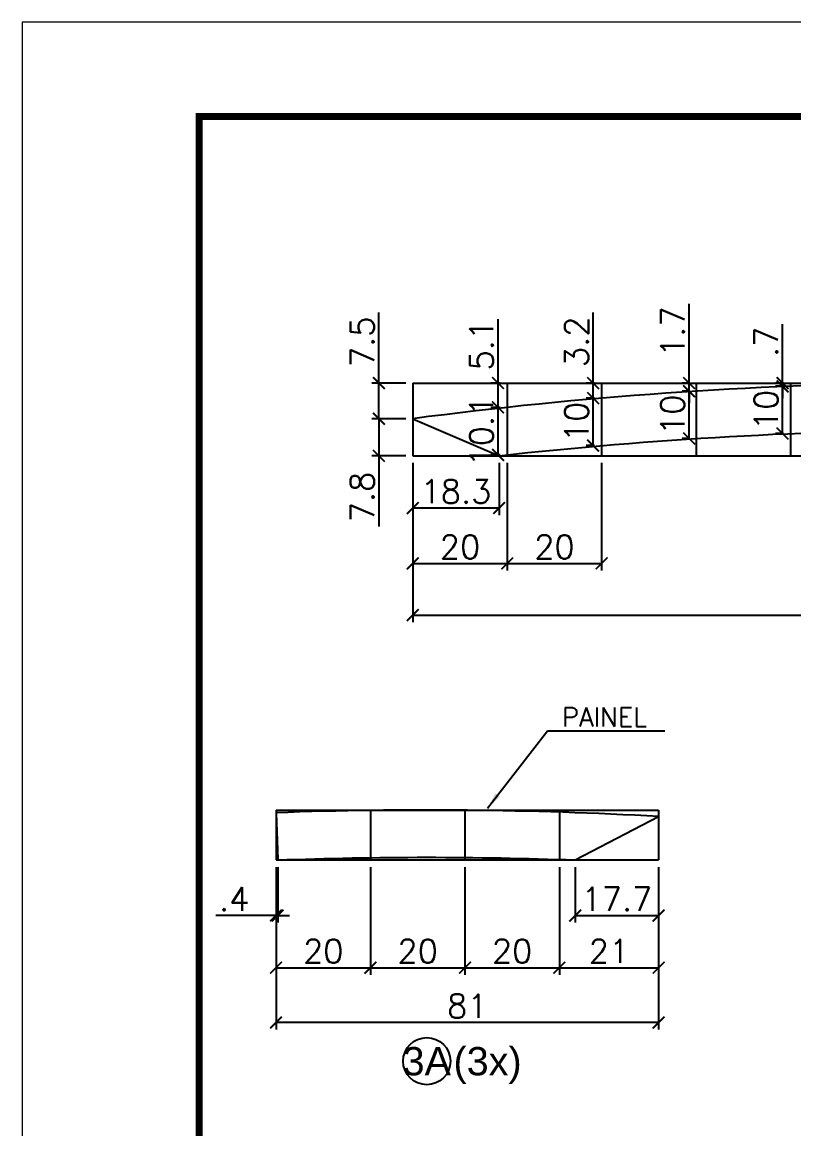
# Model space of a CAD drawing. Extents: x 3309 to 9563, y -2522 to 14608.
# Drawn here: x 8077.9 to 8404.7, y 7247.6 to 7716.4 of the extents above; entities that cross this region are included whole.
import ezdxf
from ezdxf.enums import TextEntityAlignment as Align

# ---------------------------------------------------------------- set-up
doc = ezdxf.new("R2010")
doc.units = 0
doc.header["$PDMODE"] = 35
doc.header["$PDSIZE"] = -10
doc.linetypes.add('DASHED', pattern=[0.75, 0.5, -0.25])
doc.layers.add('COTA', color=241, linetype='Continuous')
doc.layers.add('Romaneio', color=10, linetype='Continuous')
doc.layers.add('Folhas', color=255, linetype='Continuous', lineweight=9)
doc.layers.add('SARRAFO DE PRESSAO', color=251, linetype='DASHED', lineweight=9)
doc.styles.add('ARIAL', font='arial.ttf')
doc.styles.add('COTA TECNICA', font='techl___.ttf', dxfattribs={"height": 10})
doc.styles.add('Romans', font='romans.shx')
doc.dimstyles.new('Cota Seção (2x)', dxfattribs={"dimtxt": 10, "dimasz": 5, "dimexe": 3, "dimexo": 3, "dimgap": 2, "dimtad": 3, "dimdec": 1, "dimlfac": 0.5, "dimzin": 12, "dimdsep": 46, "dimtxsty": 'Romans', "dimblk": 'ARCHTICK', "dimcen": 0, "dimclrd": 4, "dimclre": 4, "dimclrt": 1, "dimadec": 1, "dimazin": 3, "dimtfac": 1, "dimtdec": 1, "dimtmove": 0, "dimatfit": 3, "dimldrblk": 'OBLIQUE', "dimfxl": 1, "dimtolj": 1, "dimtzin": 12, "dimarcsym": 0})
doc.dimstyles.new('PAINEL', dxfattribs={"dimtxt": 10, "dimasz": 3, "dimexe": 3, "dimexo": 3, "dimgap": 3, "dimtad": 1, "dimdec": 1, "dimzin": 12, "dimdsep": 46, "dimtxsty": 'COTA TECNICA', "dimblk1": 'OBLIQUE', "dimblk2": 'OBLIQUE', "dimsah": 1, "dimcen": 0.9, "dimclrd": 4, "dimclre": 4, "dimclrt": 240, "dimadec": 1, "dimazin": 3, "dimtfac": 1, "dimtdec": 1, "dimtmove": 0, "dimatfit": 3, "dimfxl": 1, "dimtolj": 1, "dimtzin": 12, "dimarcsym": 0})

# ---------------------------------------------------------------- blocks, each defined once
blk = doc.blocks.new('9999999999')
at = {"layer": 'Folhas'}
blk.add_lwpolyline([(98138.98, 34190.21), (99623.98, 34190.21), (99623.98, 35240.21), (98138.98, 35240.21)], close=True, dxfattribs=at)
at = {"layer": 'Folhas', "color": 30, "const_width": 3}
blk.add_lwpolyline([(98213.98, 34230.21), (99583.98, 34230.21), (99583.98, 35200.21), (98213.98, 35200.21)], close=True, dxfattribs=at)
blk = doc.blocks.new('_ArchTick')
at = {"color": 0, "linetype": 'ByBlock', "const_width": 0.15}
blk.add_lwpolyline([(-0.5, -0.5), (0.5, 0.5)], dxfattribs=at)
blk = doc.blocks.new('*D1742')
at = {"layer": 'COTA', "color": 4, "lineweight": -2, "transparency": 16777216}
for p, q in [((8243.31, 7529.73), (8243.31, 7462.25)), ((8673.02, 7529.73), (8673.02, 7462.25)), ((8243.31, 7465.25), (8673.02, 7465.25))]:
    blk.add_line(p, q, dxfattribs=at)
at = {"layer": 'Defpoints', "color": 0, "transparency": 16777216}
for p in [(8243.31, 7532.73), (8673.02, 7532.73), (8673.02, 7465.25)]:
    blk.add_point(p, dxfattribs=at)
at = {"layer": 'COTA', "color": 4, "lineweight": -2, "transparency": 16777216, "xscale": 5, "yscale": 5, "zscale": 5, "rotation": 180}
blk.add_blockref('_ArchTick', (8243.31, 7465.25), dxfattribs=at)
at = {"layer": 'COTA', "color": 4, "lineweight": -2, "transparency": 16777216, "xscale": 5, "yscale": 5, "zscale": 5}
blk.add_blockref('_ArchTick', (8673.02, 7465.25), dxfattribs=at)
at = {"layer": 'COTA', "color": 1, "transparency": 16777216, "insert": (8458.17, 7472.25), "char_height": 10, "attachment_point": 5, "style": 'Romans'}
blk.add_mtext('\\A1;214.9', dxfattribs=at)
blk = doc.blocks.new('_Oblique')
at = {"color": 0, "linetype": 'ByBlock', "lineweight": -2}
blk.add_line((-0.5, -0.5), (0.5, 0.5), dxfattribs=at)
blk = doc.blocks.new('*D1743')
at = {"layer": 'COTA', "color": 4, "lineweight": -2, "transparency": 16777216}
for p, q in [((8243.31, 7529.73), (8243.31, 7507.6)), ((8279.9, 7529.73), (8279.9, 7507.6)), ((8279.9, 7510.6), (8243.31, 7510.6))]:
    blk.add_line(p, q, dxfattribs=at)
at = {"layer": 'Defpoints', "color": 0, "transparency": 16777216}
for p in [(8243.31, 7532.73), (8279.9, 7532.73), (8243.31, 7510.6)]:
    blk.add_point(p, dxfattribs=at)
at = {"layer": 'COTA', "color": 4, "lineweight": -2, "transparency": 16777216, "xscale": 5, "yscale": 5, "zscale": 5, "rotation": 180}
blk.add_blockref('_ArchTick', (8243.31, 7510.6), dxfattribs=at)
at = {"layer": 'COTA', "color": 4, "lineweight": -2, "transparency": 16777216, "xscale": 5, "yscale": 5, "zscale": 5}
blk.add_blockref('_ArchTick', (8279.9, 7510.6), dxfattribs=at)
at = {"layer": 'COTA', "color": 1, "transparency": 16777216, "insert": (8261.6, 7517.6), "char_height": 10, "attachment_point": 5, "style": 'Romans'}
blk.add_mtext('\\A1;18.3', dxfattribs=at)
blk = doc.blocks.new('*D1744')
at = {"layer": 'COTA', "color": 4, "lineweight": -2, "transparency": 16777216}
for p, q in [((8243.31, 7529.73), (8243.31, 7484.14)), ((8283.31, 7529.73), (8283.31, 7484.14)), ((8243.31, 7487.14), (8283.31, 7487.14))]:
    blk.add_line(p, q, dxfattribs=at)
at = {"layer": 'Defpoints', "color": 0, "transparency": 16777216}
for p in [(8243.31, 7532.73), (8283.31, 7532.73), (8283.31, 7487.14)]:
    blk.add_point(p, dxfattribs=at)
at = {"layer": 'COTA', "color": 4, "lineweight": -2, "transparency": 16777216, "xscale": 5, "yscale": 5, "zscale": 5, "rotation": 180}
blk.add_blockref('_ArchTick', (8243.31, 7487.14), dxfattribs=at)
at = {"layer": 'COTA', "color": 4, "lineweight": -2, "transparency": 16777216, "xscale": 5, "yscale": 5, "zscale": 5}
blk.add_blockref('_ArchTick', (8283.31, 7487.14), dxfattribs=at)
at = {"layer": 'COTA', "color": 1, "transparency": 16777216, "insert": (8263.31, 7494.14), "char_height": 10, "attachment_point": 5, "style": 'Romans'}
blk.add_mtext('\\A1;20', dxfattribs=at)
blk = doc.blocks.new('*D1745')
at = {"layer": 'COTA', "color": 4, "lineweight": -2, "transparency": 16777216}
for p, q in [((8283.31, 7529.73), (8283.31, 7484.14)), ((8323.31, 7529.73), (8323.31, 7484.14)), ((8283.31, 7487.14), (8323.31, 7487.14))]:
    blk.add_line(p, q, dxfattribs=at)
at = {"layer": 'Defpoints', "color": 0, "transparency": 16777216}
for p in [(8283.31, 7532.73), (8323.31, 7532.73), (8323.31, 7487.14)]:
    blk.add_point(p, dxfattribs=at)
at = {"layer": 'COTA', "color": 4, "lineweight": -2, "transparency": 16777216, "xscale": 5, "yscale": 5, "zscale": 5, "rotation": 180}
blk.add_blockref('_ArchTick', (8283.31, 7487.14), dxfattribs=at)
at = {"layer": 'COTA', "color": 4, "lineweight": -2, "transparency": 16777216, "xscale": 5, "yscale": 5, "zscale": 5}
blk.add_blockref('_ArchTick', (8323.31, 7487.14), dxfattribs=at)
at = {"layer": 'COTA', "color": 1, "transparency": 16777216, "insert": (8303.31, 7494.14), "char_height": 10, "attachment_point": 5, "style": 'Romans'}
blk.add_mtext('\\A1;20', dxfattribs=at)
blk = doc.blocks.new('*D1749')
at = {"layer": 'COTA', "color": 4, "lineweight": -2, "transparency": 16777216}
for p, q in [((8240.31, 7548.43), (8225.94, 7548.43)), ((8228.94, 7548.43), (8228.94, 7532.73)), ((8240.31, 7532.73), (8225.94, 7532.73)), ((8228.94, 7532.73), (8228.94, 7502.78))]:
    blk.add_line(p, q, dxfattribs=at)
at = {"layer": 'Defpoints', "color": 0, "transparency": 16777216}
for p in [(8243.31, 7548.43), (8228.94, 7532.73), (8243.31, 7532.73)]:
    blk.add_point(p, dxfattribs=at)
at = {"layer": 'COTA', "color": 4, "lineweight": -2, "transparency": 16777216, "xscale": 5, "yscale": 5, "zscale": 5}
for p, rotation in [((8228.94, 7548.43), 90), ((8228.94, 7532.73), 270)]:
    blk.add_blockref('_ArchTick', p, dxfattribs=dict(at, rotation=rotation))
at = {"layer": 'COTA', "color": 1, "transparency": 16777216, "insert": (8221.94, 7515.26), "char_height": 10, "attachment_point": 5, "rotation": 90, "style": 'Romans'}
blk.add_mtext('\\A1;7.8', dxfattribs=at)
blk = doc.blocks.new('*D1750')
at = {"layer": 'COTA', "color": 4, "lineweight": -2, "transparency": 16777216}
for p, q in [((8228.94, 7563.52), (8228.94, 7593.48)), ((8240.31, 7563.52), (8225.94, 7563.52)), ((8228.94, 7548.43), (8228.94, 7563.52)), ((8240.31, 7548.43), (8225.94, 7548.43))]:
    blk.add_line(p, q, dxfattribs=at)
at = {"layer": 'Defpoints', "color": 0, "transparency": 16777216}
for p in [(8228.94, 7563.52), (8243.31, 7563.52), (8243.31, 7548.43)]:
    blk.add_point(p, dxfattribs=at)
at = {"layer": 'COTA', "color": 4, "lineweight": -2, "transparency": 16777216, "xscale": 5, "yscale": 5, "zscale": 5}
for p, rotation in [((8228.94, 7563.52), 90), ((8228.94, 7548.43), 270)]:
    blk.add_blockref('_ArchTick', p, dxfattribs=dict(at, rotation=rotation))
at = {"layer": 'COTA', "color": 1, "transparency": 16777216, "insert": (8221.94, 7581), "char_height": 10, "attachment_point": 5, "rotation": 90, "style": 'Romans'}
blk.add_mtext('\\A1;7.5', dxfattribs=at)
blk = doc.blocks.new('*D1751')
at = {"layer": 'COTA', "color": 4, "lineweight": -2, "transparency": 16777216}
for p, q in [((8280.31, 7553.23), (8276.41, 7553.23)), ((8279.41, 7533.11), (8279.41, 7553.23)), ((8280.31, 7533.11), (8276.41, 7533.11))]:
    blk.add_line(p, q, dxfattribs=at)
at = {"layer": 'Defpoints', "color": 0, "transparency": 16777216}
for p in [(8279.41, 7553.23), (8283.31, 7553.23), (8283.31, 7533.11)]:
    blk.add_point(p, dxfattribs=at)
at = {"layer": 'COTA', "color": 4, "lineweight": -2, "transparency": 16777216, "xscale": 5, "yscale": 5, "zscale": 5}
for p, rotation in [((8279.41, 7553.23), 90), ((8279.41, 7533.11), 270)]:
    blk.add_blockref('_ArchTick', p, dxfattribs=dict(at, rotation=rotation))
at = {"layer": 'COTA', "color": 1, "transparency": 16777216, "insert": (8272.41, 7543.17), "char_height": 10, "attachment_point": 5, "rotation": 90, "style": 'Romans'}
blk.add_mtext('\\A1;10.1', dxfattribs=at)
blk = doc.blocks.new('*D1752')
at = {"layer": 'COTA', "color": 4, "lineweight": -2, "transparency": 16777216}
for p, q in [((8279.41, 7563.52), (8279.41, 7590.62)), ((8280.31, 7563.52), (8276.41, 7563.52)), ((8279.41, 7553.23), (8279.41, 7563.52)), ((8280.31, 7553.23), (8276.41, 7553.23))]:
    blk.add_line(p, q, dxfattribs=at)
at = {"layer": 'Defpoints', "color": 0, "transparency": 16777216}
for p in [(8279.41, 7563.52), (8283.31, 7563.52), (8283.31, 7553.23)]:
    blk.add_point(p, dxfattribs=at)
at = {"layer": 'COTA', "color": 4, "lineweight": -2, "transparency": 16777216, "xscale": 5, "yscale": 5, "zscale": 5}
for p, rotation in [((8279.41, 7563.52), 90), ((8279.41, 7553.23), 270)]:
    blk.add_blockref('_ArchTick', p, dxfattribs=dict(at, rotation=rotation))
at = {"layer": 'COTA', "color": 1, "transparency": 16777216, "insert": (8272.41, 7579.57), "char_height": 10, "attachment_point": 5, "rotation": 90, "style": 'Romans'}
blk.add_mtext('\\A1;5.1', dxfattribs=at)
blk = doc.blocks.new('*D1753')
at = {"layer": 'COTA', "color": 4, "lineweight": -2, "transparency": 16777216}
for p, q in [((8320.31, 7557.11), (8316.7, 7557.11)), ((8319.7, 7537.03), (8319.7, 7557.11)), ((8320.31, 7537.03), (8316.7, 7537.03))]:
    blk.add_line(p, q, dxfattribs=at)
at = {"layer": 'Defpoints', "color": 0, "transparency": 16777216}
for p in [(8319.7, 7557.11), (8323.31, 7557.11), (8323.31, 7537.03)]:
    blk.add_point(p, dxfattribs=at)
at = {"layer": 'COTA', "color": 4, "lineweight": -2, "transparency": 16777216, "xscale": 5, "yscale": 5, "zscale": 5}
for p, rotation in [((8319.7, 7557.11), 90), ((8319.7, 7537.03), 270)]:
    blk.add_blockref('_ArchTick', p, dxfattribs=dict(at, rotation=rotation))
at = {"layer": 'COTA', "color": 1, "transparency": 16777216, "insert": (8312.7, 7547.07), "char_height": 10, "attachment_point": 5, "rotation": 90, "style": 'Romans'}
blk.add_mtext('\\A1;10', dxfattribs=at)
blk = doc.blocks.new('*D1754')
at = {"layer": 'COTA', "color": 4, "lineweight": -2, "transparency": 16777216}
for p, q in [((8319.7, 7563.52), (8319.7, 7593.48)), ((8320.31, 7563.52), (8316.7, 7563.52)), ((8319.7, 7557.11), (8319.7, 7563.52)), ((8320.31, 7557.11), (8316.7, 7557.11))]:
    blk.add_line(p, q, dxfattribs=at)
at = {"layer": 'Defpoints', "color": 0, "transparency": 16777216}
for p in [(8319.7, 7563.52), (8323.31, 7563.52), (8323.31, 7557.11)]:
    blk.add_point(p, dxfattribs=at)
at = {"layer": 'COTA', "color": 4, "lineweight": -2, "transparency": 16777216, "xscale": 5, "yscale": 5, "zscale": 5}
for p, rotation in [((8319.7, 7563.52), 90), ((8319.7, 7557.11), 270)]:
    blk.add_blockref('_ArchTick', p, dxfattribs=dict(at, rotation=rotation))
at = {"layer": 'COTA', "color": 1, "transparency": 16777216, "insert": (8312.7, 7581), "char_height": 10, "attachment_point": 5, "rotation": 90, "style": 'Romans'}
blk.add_mtext('\\A1;3.2', dxfattribs=at)
blk = doc.blocks.new('*D1755')
at = {"layer": 'COTA', "color": 4, "lineweight": -2, "transparency": 16777216}
for p, q in [((8360.31, 7560.08), (8357.34, 7560.08)), ((8360.34, 7540.04), (8360.34, 7560.08)), ((8360.31, 7540.04), (8357.34, 7540.04))]:
    blk.add_line(p, q, dxfattribs=at)
at = {"layer": 'Defpoints', "color": 0, "transparency": 16777216}
for p in [(8360.34, 7560.08), (8363.31, 7560.08), (8363.31, 7540.04)]:
    blk.add_point(p, dxfattribs=at)
at = {"layer": 'COTA', "color": 4, "lineweight": -2, "transparency": 16777216, "xscale": 5, "yscale": 5, "zscale": 5}
for p, rotation in [((8360.34, 7560.08), 90), ((8360.34, 7540.04), 270)]:
    blk.add_blockref('_ArchTick', p, dxfattribs=dict(at, rotation=rotation))
at = {"layer": 'COTA', "color": 1, "transparency": 16777216, "insert": (8353.34, 7550.06), "char_height": 10, "attachment_point": 5, "rotation": 90, "style": 'Romans'}
blk.add_mtext('\\A1;10', dxfattribs=at)
blk = doc.blocks.new('*D1756')
at = {"layer": 'COTA', "color": 4, "lineweight": -2, "transparency": 16777216}
for p, q in [((8360.34, 7563.52), (8360.34, 7597.05)), ((8360.31, 7563.52), (8357.34, 7563.52)), ((8360.34, 7560.08), (8360.34, 7563.52)), ((8360.31, 7560.08), (8357.34, 7560.08)), ((8360.34, 7560.08), (8360.34, 7555.08))]:
    blk.add_line(p, q, dxfattribs=at)
at = {"layer": 'Defpoints', "color": 0, "transparency": 16777216}
for p in [(8360.34, 7563.52), (8363.31, 7563.52), (8363.31, 7560.08)]:
    blk.add_point(p, dxfattribs=at)
at = {"layer": 'COTA', "color": 4, "lineweight": -2, "transparency": 16777216, "xscale": 5, "yscale": 5, "zscale": 5}
for p, rotation in [((8360.34, 7563.52), 270), ((8360.34, 7560.08), 90)]:
    blk.add_blockref('_ArchTick', p, dxfattribs=dict(at, rotation=rotation))
at = {"layer": 'COTA', "color": 1, "transparency": 16777216, "insert": (8353.34, 7585.29), "char_height": 10, "attachment_point": 5, "rotation": 90, "style": 'Romans'}
blk.add_mtext('\\A1;1.7', dxfattribs=at)
blk = doc.blocks.new('*D1757')
at = {"layer": 'COTA', "color": 4, "lineweight": -2, "transparency": 16777216}
for p, q in [((8400.31, 7562.15), (8396.92, 7562.15)), ((8399.92, 7542.13), (8399.92, 7562.15)), ((8400.31, 7542.13), (8396.92, 7542.13))]:
    blk.add_line(p, q, dxfattribs=at)
at = {"layer": 'Defpoints', "color": 0, "transparency": 16777216}
for p in [(8399.92, 7562.15), (8403.31, 7562.15), (8403.31, 7542.13)]:
    blk.add_point(p, dxfattribs=at)
at = {"layer": 'COTA', "color": 4, "lineweight": -2, "transparency": 16777216, "xscale": 5, "yscale": 5, "zscale": 5}
for p, rotation in [((8399.92, 7562.15), 90), ((8399.92, 7542.13), 270)]:
    blk.add_blockref('_ArchTick', p, dxfattribs=dict(at, rotation=rotation))
at = {"layer": 'COTA', "color": 1, "transparency": 16777216, "insert": (8392.92, 7552.14), "char_height": 10, "attachment_point": 5, "rotation": 90, "style": 'Romans'}
blk.add_mtext('\\A1;10', dxfattribs=at)
blk = doc.blocks.new('*D1758')
at = {"layer": 'COTA', "color": 4, "lineweight": -2, "transparency": 16777216}
for p, q in [((8399.92, 7563.52), (8399.92, 7588.48)), ((8400.31, 7563.52), (8396.92, 7563.52)), ((8400.31, 7562.15), (8396.92, 7562.15)), ((8399.92, 7562.15), (8399.92, 7563.52)), ((8399.92, 7562.15), (8399.92, 7557.15))]:
    blk.add_line(p, q, dxfattribs=at)
at = {"layer": 'Defpoints', "color": 0, "transparency": 16777216}
for p in [(8399.92, 7563.52), (8403.31, 7563.52), (8403.31, 7562.15)]:
    blk.add_point(p, dxfattribs=at)
at = {"layer": 'COTA', "color": 4, "lineweight": -2, "transparency": 16777216, "xscale": 5, "yscale": 5, "zscale": 5}
for p, rotation in [((8399.92, 7563.52), 270), ((8399.92, 7562.15), 90)]:
    blk.add_blockref('_ArchTick', p, dxfattribs=dict(at, rotation=rotation))
at = {"layer": 'COTA', "color": 1, "transparency": 16777216, "insert": (8392.92, 7581), "char_height": 10, "attachment_point": 5, "rotation": 90, "style": 'Romans'}
blk.add_mtext('\\A1;.7', dxfattribs=at)
blk = doc.blocks.new('*D1808')
at = {"layer": 'COTA', "color": 4, "lineweight": -2, "transparency": 16777216}
for p, q in [((8185.39, 7358.52), (8185.39, 7289.66)), ((8347.44, 7358.52), (8347.44, 7289.66)), ((8347.44, 7292.66), (8185.39, 7292.66))]:
    blk.add_line(p, q, dxfattribs=at)
at = {"layer": 'Defpoints', "color": 0, "transparency": 16777216}
for p in [(8185.39, 7361.52), (8347.44, 7361.52), (8185.39, 7292.66)]:
    blk.add_point(p, dxfattribs=at)
at = {"layer": 'COTA', "color": 4, "lineweight": -2, "transparency": 16777216, "xscale": 5, "yscale": 5, "zscale": 5, "rotation": 180}
blk.add_blockref('_ArchTick', (8185.39, 7292.66), dxfattribs=at)
at = {"layer": 'COTA', "color": 4, "lineweight": -2, "transparency": 16777216, "xscale": 5, "yscale": 5, "zscale": 5}
blk.add_blockref('_ArchTick', (8347.44, 7292.66), dxfattribs=at)
at = {"layer": 'COTA', "color": 1, "transparency": 16777216, "insert": (8266.41, 7299.66), "char_height": 10, "attachment_point": 5, "style": 'Romans'}
blk.add_mtext('\\A1;81', dxfattribs=at)
blk = doc.blocks.new('*D1809')
at = {"layer": 'COTA', "color": 4, "lineweight": -2, "transparency": 16777216}
for p, q in [((8185.39, 7358.52), (8185.39, 7334.98)), ((8186.11, 7358.52), (8186.11, 7334.98)), ((8185.39, 7337.98), (8159.97, 7337.98)), ((8186.11, 7337.98), (8185.39, 7337.98)), ((8186.11, 7337.98), (8191.11, 7337.98))]:
    blk.add_line(p, q, dxfattribs=at)
at = {"layer": 'Defpoints', "color": 0, "transparency": 16777216}
for p in [(8185.39, 7361.52), (8186.11, 7361.52), (8185.39, 7337.98)]:
    blk.add_point(p, dxfattribs=at)
at = {"layer": 'COTA', "color": 4, "lineweight": -2, "transparency": 16777216, "xscale": 5, "yscale": 5, "zscale": 5}
blk.add_blockref('_ArchTick', (8185.39, 7337.98), dxfattribs=at)
at = {"layer": 'COTA', "color": 4, "lineweight": -2, "transparency": 16777216, "xscale": 5, "yscale": 5, "zscale": 5, "rotation": 180}
blk.add_blockref('_ArchTick', (8186.11, 7337.98), dxfattribs=at)
at = {"layer": 'COTA', "color": 1, "transparency": 16777216, "insert": (8167.68, 7344.98), "char_height": 10, "attachment_point": 5, "style": 'Romans'}
blk.add_mtext('\\A1;.4', dxfattribs=at)
blk = doc.blocks.new('*D1810')
at = {"layer": 'COTA', "color": 4, "lineweight": -2, "transparency": 16777216}
for p, q in [((8185.39, 7358.52), (8185.39, 7312.88)), ((8225.39, 7358.52), (8225.39, 7312.88)), ((8185.39, 7315.88), (8225.39, 7315.88))]:
    blk.add_line(p, q, dxfattribs=at)
at = {"layer": 'Defpoints', "color": 0, "transparency": 16777216}
for p in [(8185.39, 7361.52), (8225.39, 7361.52), (8225.39, 7315.88)]:
    blk.add_point(p, dxfattribs=at)
at = {"layer": 'COTA', "color": 4, "lineweight": -2, "transparency": 16777216, "xscale": 5, "yscale": 5, "zscale": 5, "rotation": 180}
blk.add_blockref('_ArchTick', (8185.39, 7315.88), dxfattribs=at)
at = {"layer": 'COTA', "color": 4, "lineweight": -2, "transparency": 16777216, "xscale": 5, "yscale": 5, "zscale": 5}
blk.add_blockref('_ArchTick', (8225.39, 7315.88), dxfattribs=at)
at = {"layer": 'COTA', "color": 1, "transparency": 16777216, "insert": (8205.39, 7322.88), "char_height": 10, "attachment_point": 5, "style": 'Romans'}
blk.add_mtext('\\A1;20', dxfattribs=at)
blk = doc.blocks.new('*D1811')
at = {"layer": 'COTA', "color": 4, "lineweight": -2, "transparency": 16777216}
for p, q in [((8225.39, 7358.52), (8225.39, 7312.88)), ((8265.39, 7358.52), (8265.39, 7312.88)), ((8225.39, 7315.88), (8265.39, 7315.88))]:
    blk.add_line(p, q, dxfattribs=at)
at = {"layer": 'Defpoints', "color": 0, "transparency": 16777216}
for p in [(8225.39, 7361.52), (8265.39, 7361.52), (8265.39, 7315.88)]:
    blk.add_point(p, dxfattribs=at)
at = {"layer": 'COTA', "color": 4, "lineweight": -2, "transparency": 16777216, "xscale": 5, "yscale": 5, "zscale": 5, "rotation": 180}
blk.add_blockref('_ArchTick', (8225.39, 7315.88), dxfattribs=at)
at = {"layer": 'COTA', "color": 4, "lineweight": -2, "transparency": 16777216, "xscale": 5, "yscale": 5, "zscale": 5}
blk.add_blockref('_ArchTick', (8265.39, 7315.88), dxfattribs=at)
at = {"layer": 'COTA', "color": 1, "transparency": 16777216, "insert": (8245.39, 7322.88), "char_height": 10, "attachment_point": 5, "style": 'Romans'}
blk.add_mtext('\\A1;20', dxfattribs=at)
blk = doc.blocks.new('*D1812')
at = {"layer": 'COTA', "color": 4, "lineweight": -2, "transparency": 16777216}
for p, q in [((8265.39, 7358.52), (8265.39, 7312.88)), ((8305.39, 7358.52), (8305.39, 7312.88)), ((8265.39, 7315.88), (8305.39, 7315.88))]:
    blk.add_line(p, q, dxfattribs=at)
at = {"layer": 'Defpoints', "color": 0, "transparency": 16777216}
for p in [(8265.39, 7361.52), (8305.39, 7361.52), (8305.39, 7315.88)]:
    blk.add_point(p, dxfattribs=at)
at = {"layer": 'COTA', "color": 4, "lineweight": -2, "transparency": 16777216, "xscale": 5, "yscale": 5, "zscale": 5, "rotation": 180}
blk.add_blockref('_ArchTick', (8265.39, 7315.88), dxfattribs=at)
at = {"layer": 'COTA', "color": 4, "lineweight": -2, "transparency": 16777216, "xscale": 5, "yscale": 5, "zscale": 5}
blk.add_blockref('_ArchTick', (8305.39, 7315.88), dxfattribs=at)
at = {"layer": 'COTA', "color": 1, "transparency": 16777216, "insert": (8285.39, 7322.88), "char_height": 10, "attachment_point": 5, "style": 'Romans'}
blk.add_mtext('\\A1;20', dxfattribs=at)
blk = doc.blocks.new('*D1813')
at = {"layer": 'COTA', "color": 4, "lineweight": -2, "transparency": 16777216}
for p, q in [((8305.39, 7358.52), (8305.39, 7312.88)), ((8347.44, 7358.52), (8347.44, 7312.88)), ((8305.39, 7315.88), (8347.44, 7315.88))]:
    blk.add_line(p, q, dxfattribs=at)
at = {"layer": 'Defpoints', "color": 0, "transparency": 16777216}
for p in [(8305.39, 7361.52), (8347.44, 7361.52), (8347.44, 7315.88)]:
    blk.add_point(p, dxfattribs=at)
at = {"layer": 'COTA', "color": 4, "lineweight": -2, "transparency": 16777216, "xscale": 5, "yscale": 5, "zscale": 5, "rotation": 180}
blk.add_blockref('_ArchTick', (8305.39, 7315.88), dxfattribs=at)
at = {"layer": 'COTA', "color": 4, "lineweight": -2, "transparency": 16777216, "xscale": 5, "yscale": 5, "zscale": 5}
blk.add_blockref('_ArchTick', (8347.44, 7315.88), dxfattribs=at)
at = {"layer": 'COTA', "color": 1, "transparency": 16777216, "insert": (8326.41, 7322.88), "char_height": 10, "attachment_point": 5, "style": 'Romans'}
blk.add_mtext('\\A1;21', dxfattribs=at)
blk = doc.blocks.new('*D1814')
at = {"layer": 'COTA', "color": 4, "lineweight": -2, "transparency": 16777216}
for p, q in [((8312.13, 7358.52), (8312.13, 7334.98)), ((8347.44, 7358.52), (8347.44, 7334.98)), ((8312.13, 7337.98), (8347.44, 7337.98))]:
    blk.add_line(p, q, dxfattribs=at)
at = {"layer": 'Defpoints', "color": 0, "transparency": 16777216}
for p in [(8312.13, 7361.52), (8347.44, 7361.52), (8347.44, 7337.98)]:
    blk.add_point(p, dxfattribs=at)
at = {"layer": 'COTA', "color": 4, "lineweight": -2, "transparency": 16777216, "xscale": 5, "yscale": 5, "zscale": 5, "rotation": 180}
blk.add_blockref('_ArchTick', (8312.13, 7337.98), dxfattribs=at)
at = {"layer": 'COTA', "color": 4, "lineweight": -2, "transparency": 16777216, "xscale": 5, "yscale": 5, "zscale": 5}
blk.add_blockref('_ArchTick', (8347.44, 7337.98), dxfattribs=at)
at = {"layer": 'COTA', "color": 1, "transparency": 16777216, "insert": (8329.78, 7344.98), "char_height": 10, "attachment_point": 5, "style": 'Romans'}
blk.add_mtext('\\A1;17.7', dxfattribs=at)

msp = doc.modelspace()

# ---------------------------------------------------------------- linework, layer by layer
at = {"linetype": 'Continuous'}
for points in [[(8670.81, 7532.73), (8673.02, 7552.61, 0.060525), (8243.31, 7548.43), (8279.9, 7532.73, -0.055649)], [(8185.39, 7381.51), (8186.11, 7361.52, -0.01789), (8312.13, 7361.52), (8347.44, 7379.93, 0.022752)]]:
    msp.add_lwpolyline(points, format="xyb", close=True, dxfattribs=at)
at = {"layer": 'COTA'}
for p, q in [((8243.31, 7563.52), (8673.02, 7563.52)), ((8243.31, 7563.52), (8243.31, 7532.73)), ((8283.31, 7563.52), (8283.31, 7532.73)), ((8323.31, 7563.52), (8323.31, 7532.73)), ((8363.31, 7563.52), (8363.31, 7532.73)), ((8403.31, 7563.52), (8403.31, 7532.73)), ((8243.31, 7532.73), (8673.02, 7532.73)), ((8185.39, 7382.56), (8347.44, 7382.56)), ((8185.39, 7382.56), (8185.39, 7361.52)), ((8225.39, 7382.56), (8225.39, 7361.52)), ((8265.39, 7382.57), (8265.39, 7361.52)), ((8305.39, 7382.56), (8305.39, 7361.52)), ((8347.44, 7382.56), (8347.44, 7361.52)), ((8185.39, 7361.52), (8347.44, 7361.52))]:
    msp.add_line(p, q, dxfattribs=at)
at = {"layer": 'Romaneio', "color": 1, "linetype": 'ByBlock'}
msp.add_circle((8249.24, 7276.28), 10, dxfattribs=at)

# ---------------------------------------------------------------- block references
at = {"layer": 'SARRAFO DE PRESSAO', "color": 6, "linetype": 'ByBlock'}
msp.add_blockref('9999999999', (-90061.11, -27523.8), dxfattribs=at)

# ---------------------------------------------------------------- texts
at = {"color": 240, "insert": (8342.5, 7418.08), "char_height": 8, "attachment_point": 9, "style": 'Romans'}
msp.add_mtext('\\A1;PAINEL', dxfattribs=at)
at = {"layer": 'Romaneio', "color": 255, "linetype": 'ByBlock', "style": 'ARIAL'}
for s, p in [('3A', (8249.24, 7276.28)), ('(3x)', (8274.99, 7276.28))]:
    msp.add_text(s, height=12, dxfattribs=at).set_placement(p, align=Align.MIDDLE_CENTER)

# ---------------------------------------------------------------- dimensions: what is measured, and where the dimension line sits
at = {"layer": 'COTA'}
for base, p1, p2, picture, middle in [((8360.34, 7563.52), (8363.31, 7560.08), (8363.31, 7563.52), '*D1756', (8353.34, 7585.29)), ((8228.94, 7563.52), (8243.31, 7548.43), (8243.31, 7563.52), '*D1750', (8221.94, 7581)), ((8279.41, 7563.52), (8283.31, 7553.23), (8283.31, 7563.52), '*D1752', (8272.41, 7579.57)), ((8319.7, 7563.52), (8323.31, 7557.11), (8323.31, 7563.52), '*D1754', (8312.7, 7581)), ((8399.92, 7563.52), (8403.31, 7562.15), (8403.31, 7563.52), '*D1758', (8392.92, 7581)), ((8360.34, 7560.08), (8363.31, 7540.04), (8363.31, 7560.08), '*D1755', (8353.34, 7550.06)), ((8399.92, 7562.15), (8403.31, 7542.13), (8403.31, 7562.15), '*D1757', (8392.92, 7552.14)), ((8319.7, 7557.11), (8323.31, 7537.03), (8323.31, 7557.11), '*D1753', (8312.7, 7547.07)), ((8228.9372, 7532.7323), (8243.3065, 7548.432), (8243.3065, 7532.7323), '*D1749', (8221.9372, 7515.2561))]:
    dim = msp.add_linear_dim(base=base, p1=p1, p2=p2, angle=90, dimstyle='Cota Seção (2x)', dxfattribs=at)
    dim.commit()
    dim.dimension.update_dxf_attribs({"geometry": picture, "text_midpoint": middle})
dim = msp.add_linear_dim(base=(8279.41, 7553.23), p1=(8283.31, 7533.11), p2=(8283.31, 7553.23), angle=90, dimstyle='Cota Seção (2x)', dxfattribs=at)
dim.commit()
dim.dimension.update_dxf_attribs({"geometry": '*D1751', "text_midpoint": (8279.41, 7543.17), "dimtype": 160})
for base, p1, p2, picture, middle in [((8673.02, 7465.25), (8243.31, 7532.73), (8673.02, 7532.73), '*D1742', (8458.17, 7472.25)), ((8243.31, 7510.6), (8279.9, 7532.73), (8243.31, 7532.73), '*D1743', (8261.6, 7517.6)), ((8283.31, 7487.14), (8243.31, 7532.73), (8283.31, 7532.73), '*D1744', (8263.31, 7494.14)), ((8323.31, 7487.14), (8283.31, 7532.73), (8323.31, 7532.73), '*D1745', (8303.31, 7494.14)), ((8185.39, 7337.98), (8186.11, 7361.52), (8185.39, 7361.52), '*D1809', (8167.68, 7344.98)), ((8185.39, 7292.66), (8347.44, 7361.52), (8185.39, 7361.52), '*D1808', (8266.41, 7299.66)), ((8225.39, 7315.88), (8185.39, 7361.52), (8225.39, 7361.52), '*D1810', (8205.39, 7322.88)), ((8347.44, 7337.98), (8312.13, 7361.52), (8347.44, 7361.52), '*D1814', (8329.78, 7344.98))]:
    dim = msp.add_linear_dim(base=base, p1=p1, p2=p2, dimstyle='Cota Seção (2x)', dxfattribs=at)
    dim.commit()
    dim.dimension.update_dxf_attribs({"geometry": picture, "text_midpoint": middle})
for base, p1, p2, picture, middle in [((8265.39, 7315.88), (8225.39, 7361.52), (8265.39, 7361.52), '*D1811', (8245.39, 7322.88)), ((8305.39, 7315.88), (8265.39, 7361.52), (8305.39, 7361.52), '*D1812', (8285.39, 7322.88)), ((8347.44, 7315.88), (8305.39, 7361.52), (8347.44, 7361.52), '*D1813', (8326.41, 7322.88))]:
    dim = msp.add_linear_dim(base=base, p1=p1, p2=p2, dimstyle='Cota Seção (2x)', override={"dimtmove": 1}, dxfattribs=at)
    dim.commit()
    dim.dimension.update_dxf_attribs({"geometry": picture, "text_midpoint": middle})

# ---------------------------------------------------------------- leaders
at = {"annotation_type": 0, "has_hookline": 1, "hookline_direction": 1, "horizontal_direction": (-1, 0, 0)}
msp.add_leader([(8275.01, 7383.5), (8300.4, 7416.23), (8346.09, 7416.23)], dimstyle='PAINEL', override={"dimasz": 7}, dxfattribs=at)

doc.saveas('drawing.dxf')
